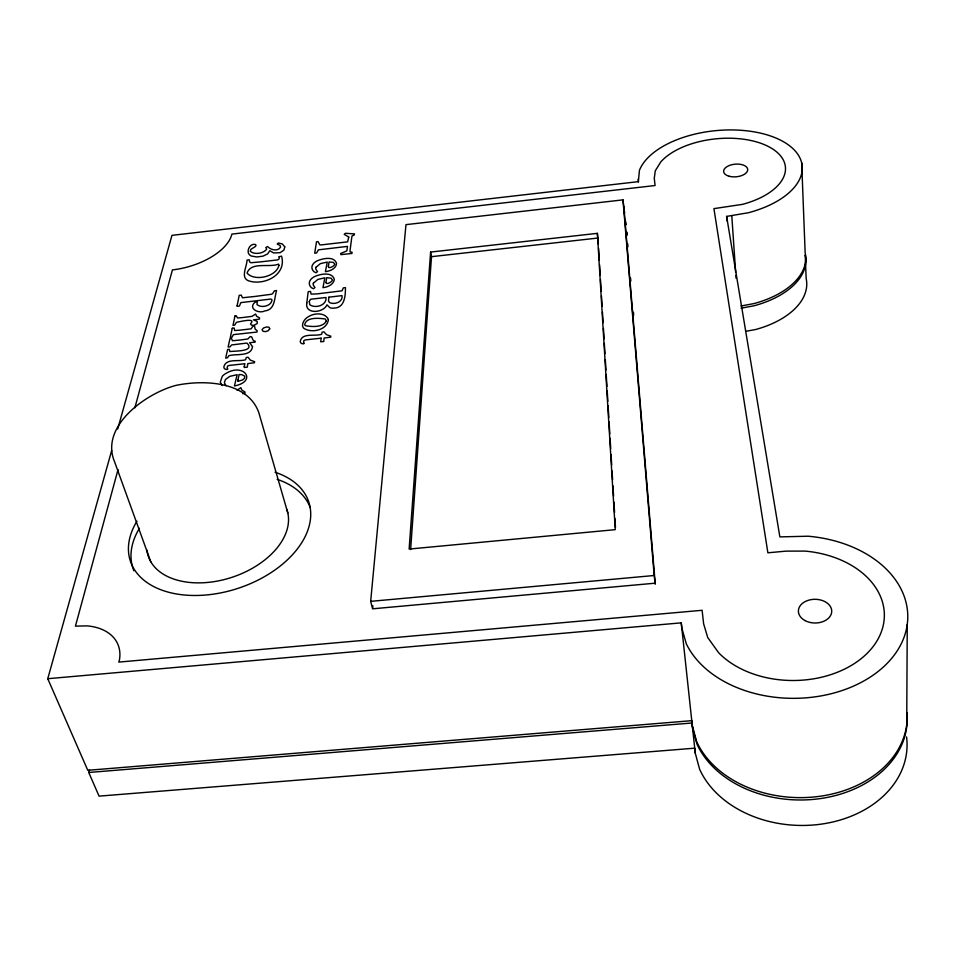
<?xml version="1.0" encoding="UTF-8"?>
<svg xmlns="http://www.w3.org/2000/svg" width="955" height="955" viewBox="0 0 955 955"><rect width="100%" height="100%" fill="white"/><g stroke="black" fill="none" stroke-linecap="round" stroke-linejoin="round"><path stroke-width="1.43" d="M906.713 724.702L907.25 624.51M410.626 549.567L431.505 256.668L430.598 252.072L597.376 233.342L598.319 243.967M430.598 252.072L409.134 549.065L615.235 529.655L597.376 233.342M372.892 605.84L372.617 608.812L655.19 583.183L623.854 206.817M372.522 608.442L370.671 601.352L405.982 224.64L622.994 199.87L623.83 207.223M117.692 429.046L171.96 235.348L638.394 181.641L639.42 170.384A82.608 43.405 -5.5 0 1 773.825 137.174A82.608 43.405 -5.5 0 1 748.445 212.726L726.624 216.403L726.946 220.856M906.558 736.902A106.733 81.927 1.8 0 1 823.317 823.819A106.733 81.927 1.8 0 1 699.609 769.229L695.252 753.113L694.763 748.171L99.069 796.136L88.743 772.488L89.436 769.599M118.05 469.562L75.433 626.134L86.941 625.871A58.637 38.116 -24.3 0 1 119.351 660.418L118.754 662.101L702.116 610.293L703.608 623.711L707.715 637.51L718.614 652.719A90.928 64.952 -0.4 0 0 871.067 649.102A90.928 64.952 -0.4 0 0 805.077 551.095L786.049 551.131L767.88 552.802L713.922 208.632L742.417 204.37A65.991 34.666 -5.5 0 0 768.679 146.664A65.991 34.666 -5.5 0 0 660.788 161.932L655.285 170.778L654.271 178.31L655.07 185.533L231.91 234.094A53.217 27.253 -15.4 0 1 172.413 269.907L134.87 407.797M906.868 712.597A108.154 81.879 1.3 0 1 821.336 798.44A108.154 81.879 1.3 0 1 696.923 744.017L692.53 727.925L691.802 720.667L87.788 770.315L47.75 678.707L111.663 450.569M237.067 390.177L240.851 387.67L241.866 390.106L245.005 392.027L244.79 393.388L242.785 393.675M740.925 306.006L754.032 303.571A79.587 44.909 -4.9 0 0 805.149 252.777L801.687 162.851M741.068 308.19L754.163 305.755A79.516 44.945 -4.9 0 0 805.232 254.949L806.151 278.49A78.716 45.303 -4.8 0 1 755.632 329.511L745.545 331.385M431.505 256.668L597.961 238.034M370.671 601.352L654.187 575.507L655.226 584.269M47.75 678.707L681.261 622.851L695.252 753.113M88.743 772.488L692.053 722.995M222.181 385.581L220.271 382.155L222.3 376.27A11.556 6.661 -16 0 1 226.657 373.035C243.955 362.84 257.623 381.355 234.417 385.963L237.138 374.682L229.725 376.389L225.44 379.529L224.365 382.657L226.025 385.736M150.771 561.731L114.624 461.922C99.416 426.181 146.449 392.923 176.317 385.307C203.916 379.66 247.464 381.152 258.805 412.56L287.849 513.11M692.279 725.597L696.684 741.689A108.285 81.879 1.3 0 0 819.366 796.351A108.285 81.879 1.3 0 0 907.119 713.122M726.624 216.403L779.865 536.889L808.097 536.209A113.836 81.354 -0.4 0 1 907.739 614.423A113.836 81.354 -0.4 0 1 814.173 696.971A113.836 81.354 -0.4 0 1 686.263 643.706L681.739 627.757L681.261 622.851M624.188 209.778L624.522 212.738M625.525 221.62L625.859 224.58M624.152 210.16L624.486 213.096M625.322 220.438L625.823 224.843M626.647 232.196L626.981 235.133M638.143 179.039L638.453 181.987M626.695 231.981L626.946 234.954M627.698 243.859L627.936 246.832M630.563 278.036L630.813 281.009M633.428 312.213L633.678 315.186M622.994 199.87L654.187 575.507M731.793 215.818L735.66 272.342M735.863 275.315L736.066 278.287M598.594 248.419L599.31 260.285M599.573 264.738L600.206 275.124M600.468 279.564L601.196 291.442M601.459 295.883L602.092 306.269M602.45 312.201L603.082 322.587M603.441 328.52L604.061 338.906M604.336 343.358L604.969 353.744M605.327 359.677L605.948 370.062M606.222 374.515L606.938 386.381M607.213 390.834L607.834 401.219M608.108 405.66L608.824 417.538M609.099 421.979L609.815 433.857M610.078 438.297L610.711 448.683M611.069 454.616L611.701 465.001M612.06 470.934L612.597 479.84M612.955 485.773L613.588 496.158M613.946 502.091L614.566 512.477M614.925 518.41L615.474 527.315M286.727 509.242A73.105 46.485 -18.4 0 1 228.269 578.467A73.105 46.485 -18.4 0 1 146.939 550.116M275.052 472.224A93.972 59.711 -18.3 0 1 295.74 550.963A93.972 59.711 -18.3 0 1 175.171 593.724A93.972 59.711 -18.3 0 1 136.959 521.191M133.891 570.792A93.709 59.855 -18.4 0 1 139.442 528.27M277.129 479.326A93.709 59.855 -18.4 0 1 310.22 507.547M244.265 366.553L244.253 367.472L247.285 367.162L247.846 363.58L254.412 362.769L254.615 361.718L250.365 360.119L248.061 357.265L246.223 357.54L245.638 359.701C239.204 362.052 225.738 357.839 223.828 367.054C223.434 370.098 229.845 370.325 227.099 367.771L227.636 366.04L229.307 365.431L244.886 363.724L244.265 366.553M252.526 346.617C251.034 357.23 235.79 353.35 228.722 355.738L227.612 357.731L225.678 358.089L227.612 349.506L229.296 349.339L229.785 351.547C234.715 350.879 255.546 351.667 246.963 343.06L231.707 344.934L229.94 346.904L228.126 347.023L229.94 338.75L231.48 338.536L232.531 340.744L239.741 340.087L247.763 338.989L250.234 336.614C253.051 335.73 251.595 341.377 255.164 341.186L255.092 342.153L249.613 342.702L252.526 346.617M279.147 256.728L279.111 258.912L277.642 259.903L260.309 261.909L250.795 262.744L249.649 261.933L249.279 259.808L247.035 260.094C246.868 267.364 239.287 279.111 250.485 281.367C265.741 285.103 286.81 274.181 281.558 256.143L279.147 256.728M309.289 301.589L309.766 304.681C315.09 308.823 326.908 305.469 326.025 297.494L311.533 299.13L310.399 299.428L309.289 301.589M328.353 266.66C328.329 269.155 334.286 266.35 334.775 264.201L333.402 262.422L329.045 261.945L328.353 266.66M325.953 282.525C325.906 285.091 331.982 282.214 332.459 280.03L331.075 278.192L326.658 277.69L325.953 282.525M348.766 237.067L347.596 241.854L321.226 244.91L319.877 244.874L318.015 241.591L316.511 241.806L314.696 253.206L316.654 252.956L318.397 249.84L347.489 246.39L346.832 250.89L340.613 253.541L340.899 254.639L351.929 253.445L352.085 252.263L350.091 251.869L349.996 250.95L351.667 238.105L352.037 235.957L354.365 234.87L354.496 233.903L345.412 233.283L344.206 234.321L348.766 237.067M237.138 305.684L237.103 306.328L239.395 306.089L240.839 302.616L270.993 299.046L272.008 299.846C271.578 306.173 260.99 308.405 256.967 304.514L257.277 301.864L254.973 302.198C247.632 308.68 258.948 313.968 264.702 310.96C275.41 309.742 274.157 298.187 276.592 290.523L274.419 290.786L272.557 293.746L271.184 294.295L255.104 296.432L242.475 297.769L241.221 295.107L239.192 295.358L237.138 305.684M321.155 338.166L320.725 341.806L323.745 341.496L324.115 338.01L330.633 337.199L330.788 336.184L326.431 334.632L323.972 331.863L322.133 332.137L321.68 334.25C315.46 336.649 301.828 332.352 300.228 341.472C299.989 344.445 306.412 344.624 303.547 342.165L303.988 340.481L305.624 339.885L321.155 338.166M284.781 246.844L283.91 250.103L280.101 252.693L273.572 252.944L269.811 250.688L267.591 253.935L263.019 256.143L256.835 256.979L251.296 256.012A14.277 7.533 -14.1 0 1 248.216 252.526C247.441 248.563 250.986 243.167 255.391 244.456L255.856 244.898A3.641 1.91 -14.3 0 1 255.128 246.677L250.938 249.303L250.246 251.249C254.448 254.985 263.258 253.612 266.684 249.255L265.8 247.5L267.603 246.545C270.802 249.995 277.75 251.822 280.603 247.082L279.934 245.375L277.189 244.074L278.311 242.988L282.346 243.967L284.781 246.844M328.353 319.519C327.41 330.227 311.151 333.689 303.523 328.066L302.556 326.18C301.971 314.529 323.769 308.931 328.353 319.519M278.92 265.347C276.365 276.95 254.149 281.725 247.059 273.058C251.117 261.276 269.215 267.997 278.597 264.105L278.92 265.347M306.794 302.902C304.693 314.792 323.59 313.025 326.968 304.824L329.69 307.546A6.601 3.689 -13.2 0 0 334.095 308.107C344.851 307.82 345.471 295.549 345.447 287.586L343.382 287.861L342.009 290.821L317.072 293.889L311.115 294.116L310.506 291.442L308.214 291.669L306.794 302.902M315.878 267.364L315.747 269.035L317.502 271.614L316.01 272.76C311.987 271.662 310.435 266.636 313.407 263.64A10.66 5.778 -13.2 0 1 317.287 260.81C322.814 258.375 334.608 255.809 336.602 263.711C335.766 268.892 330.024 271.077 325.404 271.686L327.255 262.064L320.391 263.628L315.878 267.364M313.324 283.217L313.192 284.924L314.959 287.586L313.443 288.744C309.36 287.598 307.832 282.465 310.829 279.397A10.791 5.921 -13.3 0 1 314.768 276.508C320.367 273.99 332.364 271.459 334.31 279.529C333.474 284.793 327.672 287.073 322.957 287.682L324.843 277.81L317.908 279.397L313.324 283.217M237.95 380.102L237.747 381.391L242.57 379.971L244.576 378.216L244.767 376.163L241.71 374.635L239.048 374.575L237.95 380.102M232.268 328.257L230.31 337.449L231.91 337.318L233.402 334.632L256.99 332.054L257.229 330.86L255.14 329.081L254.531 326.001L252.896 326.18L251.165 328.83L239.562 330.203L234.632 330.514L234.166 328.007L232.268 328.257M234.966 316.021L232.984 325.416L234.667 325.166L236.494 322.265C238.344 322.145 257.134 317.072 250.544 323.84L251.356 325.106L253.72 325.369L257.205 323.578L257.182 321.393L253.433 319.865L259.426 319.137L259.605 317.92L256.609 316.236L255.618 314.052L252.048 316.344L242.14 317.609L237.497 317.967L236.363 315.866L234.966 316.021M328.866 297.184L328.52 301.04L329.487 302.544C334.369 305.003 343.084 302.15 342.033 295.62L328.866 297.184M326.312 321.167C322.539 327.72 311.963 326.801 305.54 325.739L304.681 324.855C305.91 316.738 319.448 318.099 325.38 319.042L326.312 321.167M269.728 328.783L268.331 330.645L265.776 331.612L263.007 331.289L262.04 329.69L263.544 327.983L266.552 326.944L269.024 327.29L269.728 328.783M729.238 176.281A12.081 6.339 -5.2 0 0 747.705 169.93A12.081 6.339 -5.2 0 0 730.05 165.227A12.081 6.339 -5.2 0 0 729.238 176.281M804.958 620.547A16.677 11.854 0.4 0 0 831.602 612.704A16.677 11.854 0.4 0 0 808.634 600.194A16.677 11.854 0.4 0 0 804.958 620.547"/></g></svg>
